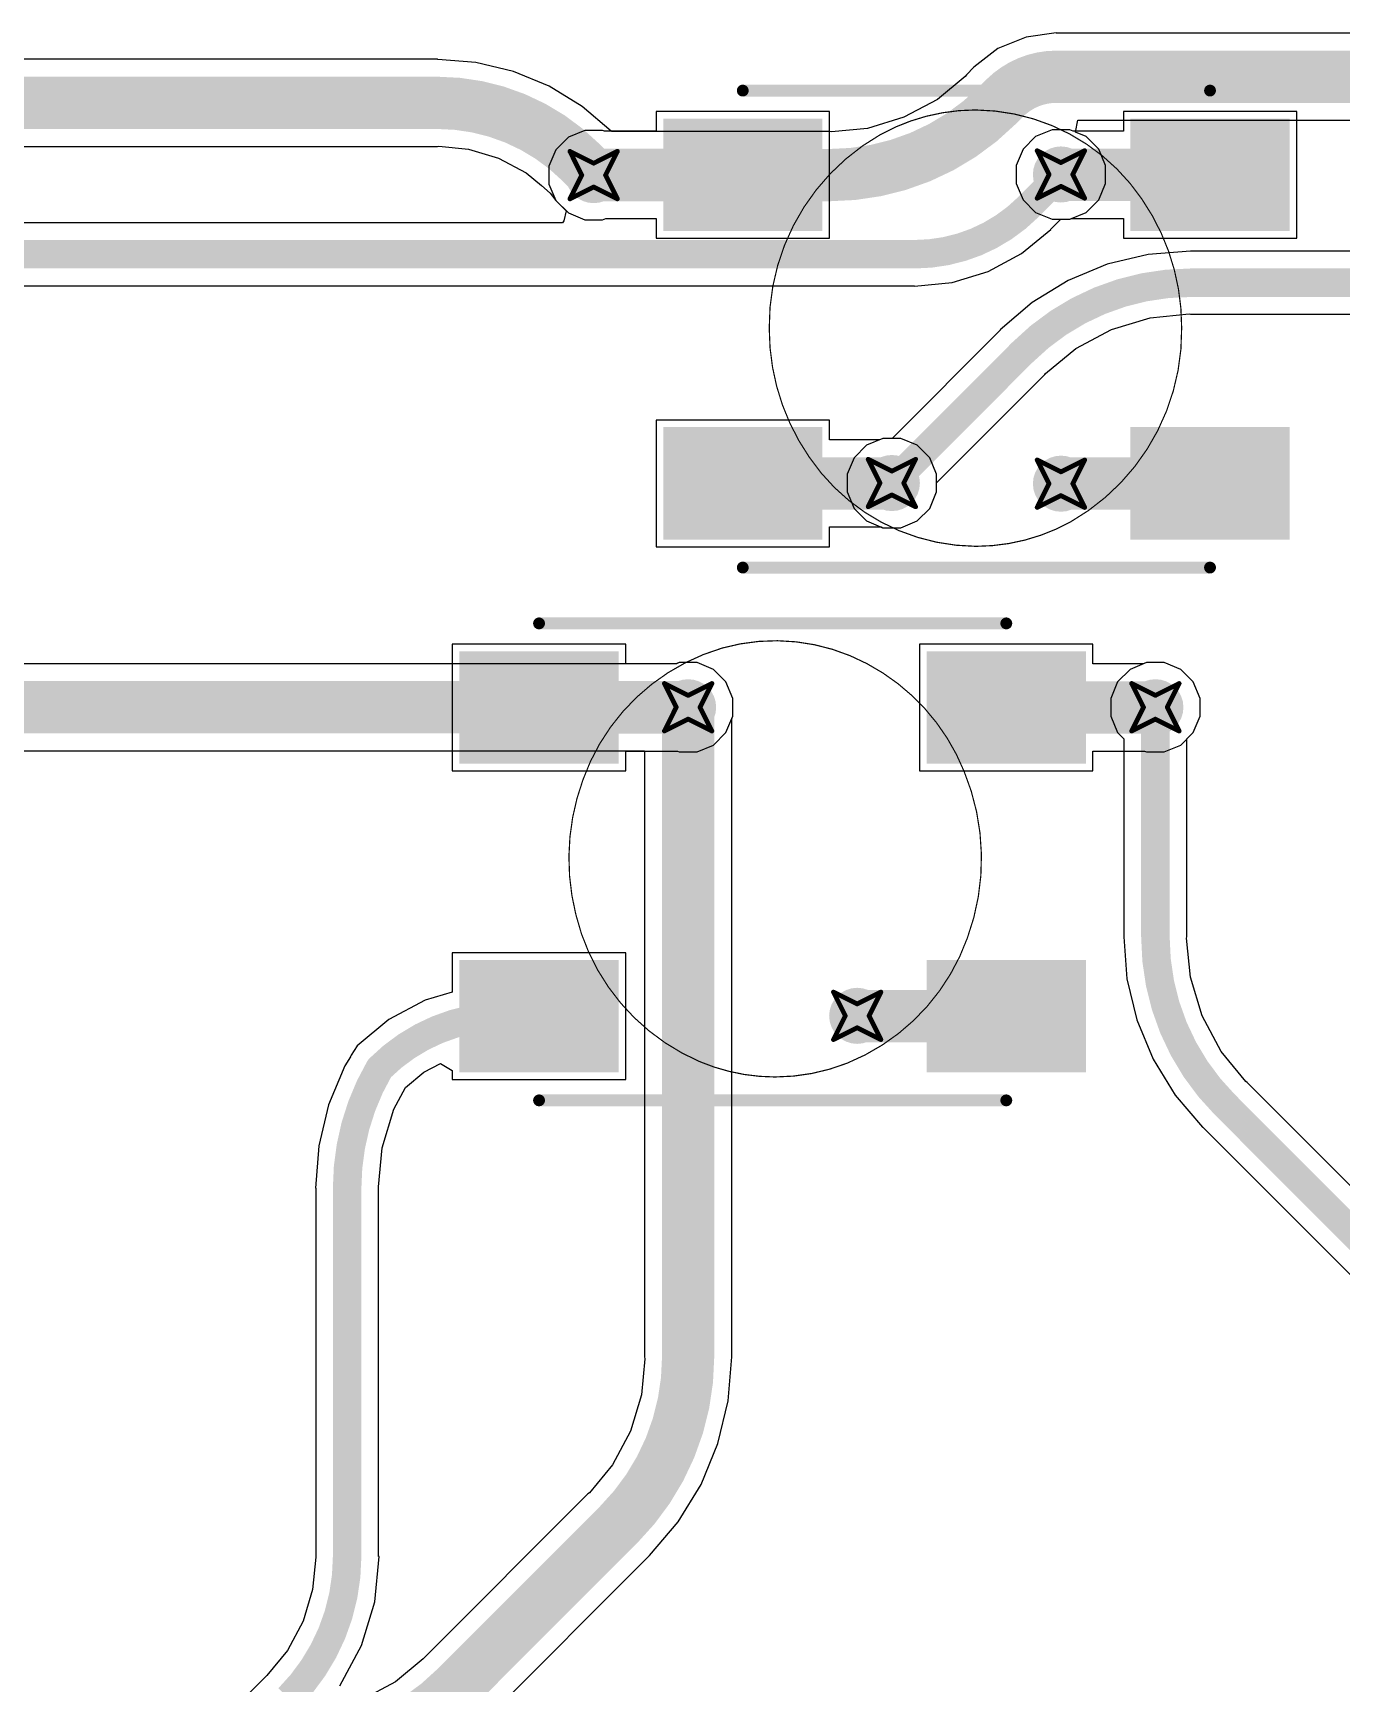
# Model space of a CAD drawing. Header units: inches. Extents: x -11 to 1110, y -7 to 455.
# Drawn here: x 362.55 to 376.55, y 291.43 to 309.08 of the extents above; entities that cross this region are included whole.
import ezdxf

# ---------------------------------------------------------------- set-up
doc = ezdxf.new("R2010")
doc.units = ezdxf.units.IN
for name, color, linetype in [('Bottom Layer', 5, 'Continuous'), ('Drill Drawing', 1, 'Continuous'), ('Mechanical 7', 56, 'Continuous'), ('Top Layer', 1, 'Continuous'), ('Top Overlay', 2, 'Continuous'), ('Top Paste', 8, 'Continuous'), ('Top Solder', 216, 'Continuous'), ('Via Holes', 16, 'Continuous')]:
    doc.layers.add(name, color=color, linetype=linetype)

msp = doc.modelspace()

# ---------------------------------------------------------------- hatches: boundary and pattern name
at = {"layer": 'Bottom Layer'}
h = msp.add_hatch(color=5, dxfattribs=at)
edge = h.paths.add_edge_path()
edge.add_arc((368.55, 307.558), 0.3, 0, 360)
h = msp.add_hatch(color=5, dxfattribs=at)
edge = h.paths.add_edge_path()
edge.add_arc((373.55, 307.565), 0.3, 0, 360)
h = msp.add_hatch(color=5, dxfattribs=at)
edge = h.paths.add_edge_path()
edge.add_arc((371.741, 304.265), 0.3, 0, 360)
h = msp.add_hatch(color=5, dxfattribs=at)
edge = h.paths.add_edge_path()
edge.add_arc((373.55, 304.258), 0.3, 0, 360)
h = msp.add_hatch(color=5, dxfattribs=at)
edge = h.paths.add_edge_path()
edge.add_arc((369.561, 301.867), 0.3, 0, 360)
h = msp.add_hatch(color=5, dxfattribs=at)
edge = h.paths.add_edge_path()
edge.add_arc((374.561, 301.867), 0.3, 0, 360)
h = msp.add_hatch(color=5, dxfattribs=at)
edge = h.paths.add_edge_path()
edge.add_arc((371.37, 298.567), 0.3, 0, 360)
at = {"layer": 'Top Layer'}
for points in [[(369.396, 308.061), (370.896, 308.061), (370.896, 307.061), (369.396, 307.061)], [(375.896, 307.061), (374.396, 307.061), (374.396, 308.061), (375.896, 308.061)], [(369.396, 304.761), (370.896, 304.761), (370.896, 303.761), (369.396, 303.761)], [(374.396, 304.761), (375.896, 304.761), (375.896, 303.761), (374.396, 303.761)], [(367.215, 302.364), (368.715, 302.364), (368.715, 301.364), (367.215, 301.364)], [(373.715, 301.364), (372.215, 301.364), (372.215, 302.364), (373.715, 302.364)], [(367.215, 299.064), (368.715, 299.064), (368.715, 298.064), (367.215, 298.064)], [(372.215, 299.064), (373.715, 299.064), (373.715, 298.064), (372.215, 298.064)]]:
    msp.add_hatch(color=1, dxfattribs=at).paths.add_polyline_path(points)
h = msp.add_hatch(color=1, dxfattribs=at)
edge = h.paths.add_edge_path()
edge.add_arc((368.55, 307.558), 0.3, 0, 360)
h = msp.add_hatch(color=1, dxfattribs=at)
edge = h.paths.add_edge_path()
edge.add_arc((373.55, 307.565), 0.3, 0, 360)
h = msp.add_hatch(color=1, dxfattribs=at)
edge = h.paths.add_edge_path()
edge.add_arc((371.741, 304.265), 0.3, 0, 360)
h = msp.add_hatch(color=1, dxfattribs=at)
edge = h.paths.add_edge_path()
edge.add_arc((373.55, 304.258), 0.3, 0, 360)
h = msp.add_hatch(color=1, dxfattribs=at)
edge = h.paths.add_edge_path()
edge.add_arc((369.561, 301.867), 0.3, 0, 360)
h = msp.add_hatch(color=1, dxfattribs=at)
edge = h.paths.add_edge_path()
edge.add_arc((374.561, 301.867), 0.3, 0, 360)
h = msp.add_hatch(color=1, dxfattribs=at)
edge = h.paths.add_edge_path()
edge.add_arc((371.37, 298.567), 0.3, 0, 360)
at = {"layer": 'Top Paste'}
for points in [[(369.396, 308.061), (370.896, 308.061), (370.896, 307.061), (369.396, 307.061)], [(375.896, 307.061), (374.396, 307.061), (374.396, 308.061), (375.896, 308.061)], [(369.396, 304.761), (370.896, 304.761), (370.896, 303.761), (369.396, 303.761)], [(374.396, 304.761), (375.896, 304.761), (375.896, 303.761), (374.396, 303.761)], [(367.215, 302.364), (368.715, 302.364), (368.715, 301.364), (367.215, 301.364)], [(373.715, 301.364), (372.215, 301.364), (372.215, 302.364), (373.715, 302.364)], [(367.215, 299.064), (368.715, 299.064), (368.715, 298.064), (367.215, 298.064)], [(372.215, 299.064), (373.715, 299.064), (373.715, 298.064), (372.215, 298.064)]]:
    msp.add_hatch(color=8, dxfattribs=at).paths.add_polyline_path(points)
at = {"layer": 'Top Solder'}
for points in [[(369.294, 308.163), (370.997, 308.163), (370.997, 306.96), (369.294, 306.96)], [(375.997, 306.96), (374.294, 306.96), (374.294, 308.163), (375.997, 308.163)], [(369.294, 304.863), (370.997, 304.863), (370.997, 303.66), (369.294, 303.66)], [(374.294, 304.863), (375.997, 304.863), (375.997, 303.66), (374.294, 303.66)], [(367.114, 302.465), (368.817, 302.465), (368.817, 301.262), (367.114, 301.262)], [(373.817, 301.262), (372.114, 301.262), (372.114, 302.465), (373.817, 302.465)], [(367.114, 299.165), (368.817, 299.165), (368.817, 297.962), (367.114, 297.962)], [(372.114, 299.165), (373.817, 299.165), (373.817, 297.962), (372.114, 297.962)]]:
    msp.add_hatch(color=216, dxfattribs=at).paths.add_polyline_path(points)
at = {"layer": 'Via Holes'}
h = msp.add_hatch(color=7, dxfattribs=at)
edge = h.paths.add_edge_path()
edge.add_arc((368.55, 307.558), 0.15, 0, 360)
h = msp.add_hatch(color=7, dxfattribs=at)
edge = h.paths.add_edge_path()
edge.add_arc((373.55, 307.565), 0.15, 0, 360)
h = msp.add_hatch(color=7, dxfattribs=at)
edge = h.paths.add_edge_path()
edge.add_arc((371.741, 304.265), 0.15, 0, 360)
h = msp.add_hatch(color=7, dxfattribs=at)
edge = h.paths.add_edge_path()
edge.add_arc((373.55, 304.258), 0.15, 0, 360)
h = msp.add_hatch(color=7, dxfattribs=at)
edge = h.paths.add_edge_path()
edge.add_arc((369.561, 301.867), 0.15, 0, 360)
h = msp.add_hatch(color=7, dxfattribs=at)
edge = h.paths.add_edge_path()
edge.add_arc((374.561, 301.867), 0.15, 0, 360)
h = msp.add_hatch(color=7, dxfattribs=at)
edge = h.paths.add_edge_path()
edge.add_arc((371.37, 298.567), 0.15, 0, 360)

# ---------------------------------------------------------------- linework, layer by layer
at = {"layer": 'Bottom Layer'}
for p, q in [((373.177, 309.035), (372.876, 308.911)), ((373.5, 309.078), (373.177, 309.035)), ((373.5, 309.076), (373.5, 309.078)), ((383.064, 309.076), (373.5, 309.076)), ((372.876, 308.911), (372.617, 308.712)), ((366.878, 308.797), (356.405, 308.797)), ((366.884, 308.795), (366.878, 308.797)), ((367.29, 308.763), (366.884, 308.795)), ((367.693, 308.667), (367.29, 308.763)), ((368.075, 308.508), (367.693, 308.667)), ((372.539, 308.632), (372.527, 308.614)), ((372.619, 308.711), (372.539, 308.632)), ((372.617, 308.712), (372.619, 308.711)), ((368.428, 308.292), (368.075, 308.508)), ((372.527, 308.614), (372.228, 308.368)), ((368.737, 308.028), (368.428, 308.292)), ((372.228, 308.368), (371.869, 308.176)), ((371.869, 308.176), (371.479, 308.058)), ((373.707, 308.017), (373.732, 308.144)), ((373.732, 308.144), (383.064, 308.144)), ((368.743, 308.024), (368.737, 308.028)), ((371.073, 308.024), (368.743, 308.024)), ((371.094, 308.02), (371.073, 308.024)), ((371.479, 308.058), (371.094, 308.02)), ((373.821, 307.97), (373.707, 308.017)), ((373.955, 307.835), (373.821, 307.97)), ((356.405, 307.864), (366.878, 307.864)), ((366.878, 307.864), (366.893, 307.867)), ((366.893, 307.867), (367.211, 307.836)), ((367.211, 307.836), (367.532, 307.739)), ((374.028, 307.66), (373.955, 307.835)), ((367.532, 307.739), (367.828, 307.581)), ((367.828, 307.581), (367.991, 307.447)), ((374.028, 307.47), (374.028, 307.66)), ((367.991, 307.447), (368.084, 307.365)), ((373.955, 307.294), (374.028, 307.47)), ((368.084, 307.365), (368.145, 307.287)), ((368.145, 307.287), (368.161, 307.271)), ((368.161, 307.271), (368.257, 307.175)), ((373.821, 307.16), (373.955, 307.294)), ((368.218, 307.048), (358.759, 307.048)), ((368.231, 307.07), (368.218, 307.048)), ((368.257, 307.175), (368.231, 307.07)), ((373.44, 306.978), (373.548, 307.087)), ((373.548, 307.087), (373.645, 307.087)), ((373.645, 307.087), (373.821, 307.16)), ((373.129, 306.719), (373.442, 306.976)), ((373.442, 306.976), (373.44, 306.978)), ((372.773, 306.529), (373.129, 306.719)), ((374.485, 306.71), (374.046, 306.605)), ((374.935, 306.746), (374.485, 306.71)), ((374.935, 306.743), (374.935, 306.746)), ((385.13, 306.743), (374.935, 306.743)), ((372.386, 306.411), (372.773, 306.529)), ((374.046, 306.605), (373.628, 306.432)), ((358.759, 306.375), (371.983, 306.375)), ((371.983, 306.371), (372.386, 306.411)), ((371.983, 306.375), (371.983, 306.371)), ((373.628, 306.432), (373.243, 306.196)), ((373.243, 306.196), (372.9, 305.903)), ((374.09, 305.906), (374.505, 306.032)), ((374.505, 306.032), (374.921, 306.073)), ((374.921, 306.073), (374.935, 306.07)), ((374.935, 306.07), (388.592, 306.07)), ((372.901, 305.901), (371.743, 304.743)), ((372.9, 305.903), (372.901, 305.901)), ((373.709, 305.702), (374.09, 305.906)), ((373.386, 305.437), (373.709, 305.702)), ((372.219, 304.266), (373.377, 305.425)), ((373.377, 305.425), (373.386, 305.437)), ((371.471, 304.67), (371.336, 304.535)), ((371.646, 304.743), (371.471, 304.67)), ((371.743, 304.743), (371.646, 304.743)), ((371.336, 304.535), (371.263, 304.36)), ((371.263, 304.36), (371.263, 304.17)), ((372.219, 304.17), (372.219, 304.266)), ((371.263, 304.17), (371.336, 303.994)), ((372.146, 303.994), (372.219, 304.17)), ((371.336, 303.994), (371.471, 303.86)), ((372.012, 303.86), (372.146, 303.994)), ((371.471, 303.86), (371.646, 303.787)), ((371.646, 303.787), (371.836, 303.787)), ((371.836, 303.787), (372.012, 303.86)), ((369.438, 302.333), (350.493, 302.333)), ((369.466, 302.345), (369.438, 302.333)), ((369.656, 302.345), (369.466, 302.345)), ((369.832, 302.272), (369.656, 302.345)), ((374.466, 302.345), (374.29, 302.272)), ((374.656, 302.345), (374.466, 302.345)), ((374.832, 302.272), (374.656, 302.345)), ((369.966, 302.138), (369.832, 302.272)), ((370.039, 301.962), (369.966, 302.138)), ((374.156, 302.138), (374.083, 301.962)), ((374.29, 302.272), (374.156, 302.138)), ((374.966, 302.138), (374.832, 302.272)), ((375.039, 301.962), (374.966, 302.138)), ((370.039, 301.772), (370.039, 301.962)), ((374.083, 301.962), (374.083, 301.772)), ((375.039, 301.772), (375.039, 301.962)), ((370.027, 301.744), (370.039, 301.772)), ((374.083, 301.772), (374.156, 301.596)), ((374.966, 301.596), (375.039, 301.772)), ((370.027, 294.921), (370.027, 301.744)), ((374.156, 301.596), (374.224, 301.528)), ((374.898, 301.528), (374.966, 301.596)), ((350.493, 301.401), (369.095, 301.401)), ((369.095, 301.401), (369.095, 294.921)), ((374.224, 301.528), (374.224, 299.412)), ((374.898, 299.412), (374.898, 301.528)), ((374.224, 299.412), (374.222, 299.412)), ((374.222, 299.412), (374.257, 298.962)), ((374.895, 299.398), (374.898, 299.412)), ((374.936, 298.982), (374.895, 299.398)), ((374.257, 298.962), (374.363, 298.523)), ((375.061, 298.567), (374.936, 298.982)), ((374.363, 298.523), (374.536, 298.105)), ((375.265, 298.186), (375.061, 298.567)), ((374.536, 298.105), (374.772, 297.72)), ((375.53, 297.863), (375.265, 298.186)), ((374.772, 297.72), (375.065, 297.376)), ((375.543, 297.854), (375.53, 297.863)), ((380.751, 292.646), (375.543, 297.854)), ((375.065, 297.376), (375.067, 297.378)), ((375.067, 297.378), (380.275, 292.17)), ((369.099, 294.9), (369.061, 294.515)), ((369.095, 294.921), (369.099, 294.9)), ((369.99, 294.451), (370.027, 294.921)), ((370.027, 294.921), (370.027, 294.921)), ((369.061, 294.515), (368.943, 294.125)), ((369.88, 293.992), (369.99, 294.451)), ((368.943, 294.125), (368.75, 293.765)), ((369.7, 293.556), (369.88, 293.992)), ((368.75, 293.765), (368.505, 293.467)), ((368.487, 293.455), (366.739, 291.706)), ((368.505, 293.467), (368.487, 293.455)), ((369.453, 293.154), (369.7, 293.556)), ((369.147, 292.795), (369.453, 293.154)), ((367.398, 291.047), (369.147, 292.795)), ((369.147, 292.795), (369.147, 292.795)), ((369.147, 292.795), (369.147, 292.795)), ((366.727, 291.689), (366.428, 291.443)), ((366.739, 291.706), (366.727, 291.689)), ((366.428, 291.443), (366.069, 291.251))]:
    msp.add_line(p, q, dxfattribs=at)
for points in [[(372.948, 308.381, 0.559, 0.559, -0.198912), (373.5, 308.61, 0.559, 0.559, 0)], [(373.5, 308.61, 0.559, 0.559, 0), (383.064, 308.61, 0.559, 0.559, 0)], [(372.869, 308.302, 0.559, 0.559, 0), (372.948, 308.381, 0.559, 0.559, 0)], [(356.405, 308.331, 0.559, 0.559, 0), (366.878, 308.331, 0.559, 0.559, 0)], [(366.878, 308.331, 0.559, 0.559, -0.198912), (368.414, 307.694, 0.559, 0.559, 0)], [(372.869, 308.302, 0.559, 0.559, -0.198912), (371.073, 307.558, 0.559, 0.559, 0)], [(368.414, 307.694, 0.559, 0.559, 0), (368.55, 307.558, 0.559, 0.559, 0)], [(368.55, 307.558, 0.559, 0.559, 0), (371.073, 307.558, 0.559, 0.559, 0)], [(373.201, 307.216, 0.305, 0.305, 0), (373.55, 307.565, 0.305, 0.305, 0)], [(373.201, 307.216, 0.305, 0.305, -0.198912), (371.983, 306.712, 0.305, 0.305, 0)], [(358.759, 306.712, 0.305, 0.305, 0), (371.983, 306.712, 0.305, 0.305, 0)], [(373.139, 305.663, 0.305, 0.305, -0.198912), (374.935, 306.407, 0.305, 0.305, 0)], [(374.935, 306.407, 0.305, 0.305, 0), (388.592, 306.407, 0.305, 0.305, 0)], [(371.741, 304.265, 0.305, 0.305, 0), (373.139, 305.663, 0.305, 0.305, 0)], [(350.493, 301.867, 0.559, 0.559, 0), (369.561, 301.867, 0.559, 0.559, 0)], [(369.561, 294.921, 0.559, 0.559, 0), (369.561, 301.867, 0.559, 0.559, 0)], [(374.561, 299.412, 0.305, 0.305, 0), (374.561, 301.867, 0.305, 0.305, 0)], [(375.305, 297.616, 0.305, 0.305, -0.198912), (374.561, 299.412, 0.305, 0.305, 0)], [(375.305, 297.616, 0.305, 0.305, 0), (380.753, 292.168, 0.305, 0.305, 0)], [(369.561, 294.921, 0.559, 0.559, -0.198912), (368.817, 293.125, 0.559, 0.559, 0)], [(367.069, 291.377, 0.559, 0.559, 0), (368.817, 293.125, 0.559, 0.559, 0)], [(367.069, 291.377, 0.559, 0.559, -0.198912), (365.273, 290.633, 0.559, 0.559, 0)]]:
    msp.add_lwpolyline(points, format="xyseb", dxfattribs=at)
for points in [[(373.36, 308.61, 0.279, 0.279, 1), (373.64, 308.61, 0.279, 0.279, 1)], [(373.36, 308.61, 0.279, 0.279, 1), (373.64, 308.61, 0.279, 0.279, 1)], [(372.808, 308.381, 0.279, 0.279, 1), (373.088, 308.381, 0.279, 0.279, 1)], [(372.808, 308.381, 0.279, 0.279, 1), (373.088, 308.381, 0.279, 0.279, 1)], [(366.738, 308.331, 0.279, 0.279, 1), (367.017, 308.331, 0.279, 0.279, 1)], [(366.738, 308.331, 0.279, 0.279, 1), (367.017, 308.331, 0.279, 0.279, 1)], [(372.729, 308.302, 0.279, 0.279, 1), (373.008, 308.302, 0.279, 0.279, 1)], [(372.729, 308.302, 0.279, 0.279, 1), (373.008, 308.302, 0.279, 0.279, 1)], [(368.274, 307.694, 0.279, 0.279, 1), (368.553, 307.694, 0.279, 0.279, 1)], [(368.274, 307.694, 0.279, 0.279, 1), (368.553, 307.694, 0.279, 0.279, 1)], [(368.41, 307.558, 0.279, 0.279, 1), (368.69, 307.558, 0.279, 0.279, 1)], [(368.41, 307.558, 0.279, 0.279, 1), (368.69, 307.558, 0.279, 0.279, 1)], [(370.933, 307.558, 0.279, 0.279, 1), (371.212, 307.558, 0.279, 0.279, 1)], [(370.933, 307.558, 0.279, 0.279, 1), (371.212, 307.558, 0.279, 0.279, 1)], [(373.474, 307.565, 0.152, 0.152, 1), (373.626, 307.565, 0.152, 0.152, 1)], [(373.125, 307.216, 0.152, 0.152, 1), (373.278, 307.216, 0.152, 0.152, 1)], [(373.125, 307.216, 0.152, 0.152, 1), (373.278, 307.216, 0.152, 0.152, 1)], [(371.907, 306.712, 0.152, 0.152, 1), (372.059, 306.712, 0.152, 0.152, 1)], [(371.907, 306.712, 0.152, 0.152, 1), (372.059, 306.712, 0.152, 0.152, 1)], [(374.859, 306.407, 0.152, 0.152, 1), (375.012, 306.407, 0.152, 0.152, 1)], [(374.859, 306.407, 0.152, 0.152, 1), (375.012, 306.407, 0.152, 0.152, 1)], [(373.063, 305.663, 0.152, 0.152, 1), (373.215, 305.663, 0.152, 0.152, 1)], [(373.063, 305.663, 0.152, 0.152, 1), (373.215, 305.663, 0.152, 0.152, 1)], [(371.665, 304.265, 0.152, 0.152, 1), (371.817, 304.265, 0.152, 0.152, 1)], [(369.421, 301.867, 0.279, 0.279, 1), (369.701, 301.867, 0.279, 0.279, 1)], [(369.421, 301.867, 0.279, 0.279, 1), (369.701, 301.867, 0.279, 0.279, 1)], [(374.485, 301.867, 0.152, 0.152, 1), (374.637, 301.867, 0.152, 0.152, 1)], [(374.485, 299.412, 0.152, 0.152, 1), (374.637, 299.412, 0.152, 0.152, 1)], [(374.485, 299.412, 0.152, 0.152, 1), (374.637, 299.412, 0.152, 0.152, 1)], [(375.229, 297.616, 0.152, 0.152, 1), (375.381, 297.616, 0.152, 0.152, 1)], [(375.229, 297.616, 0.152, 0.152, 1), (375.381, 297.616, 0.152, 0.152, 1)], [(369.421, 294.921, 0.279, 0.279, 1), (369.701, 294.921, 0.279, 0.279, 1)], [(369.421, 294.921, 0.279, 0.279, 1), (369.701, 294.921, 0.279, 0.279, 1)], [(368.677, 293.125, 0.279, 0.279, 1), (368.957, 293.125, 0.279, 0.279, 1)], [(368.677, 293.125, 0.279, 0.279, 1), (368.957, 293.125, 0.279, 0.279, 1)], [(366.929, 291.377, 0.279, 0.279, 1), (367.209, 291.377, 0.279, 0.279, 1)], [(366.929, 291.377, 0.279, 0.279, 1), (367.209, 291.377, 0.279, 0.279, 1)]]:
    msp.add_lwpolyline(points, format="xyseb", close=True, dxfattribs=at)
at = {"layer": 'Drill Drawing'}
for points in [[(368.296, 307.812, 0.0508, 0.0508, 0), (368.55, 307.685, 0.0508, 0.0508, 0)], [(368.296, 307.812, 0.0508, 0.0508, 0), (368.423, 307.558, 0.0508, 0.0508, 0)], [(368.55, 307.685, 0.0508, 0.0508, 0), (368.804, 307.812, 0.0508, 0.0508, 0)], [(368.677, 307.558, 0.0508, 0.0508, 0), (368.804, 307.812, 0.0508, 0.0508, 0)], [(373.296, 307.819, 0.0508, 0.0508, 0), (373.55, 307.692, 0.0508, 0.0508, 0)], [(373.296, 307.819, 0.0508, 0.0508, 0), (373.423, 307.565, 0.0508, 0.0508, 0)], [(373.55, 307.692, 0.0508, 0.0508, 0), (373.804, 307.819, 0.0508, 0.0508, 0)], [(373.677, 307.565, 0.0508, 0.0508, 0), (373.804, 307.819, 0.0508, 0.0508, 0)], [(368.296, 307.304, 0.0508, 0.0508, 0), (368.423, 307.558, 0.0508, 0.0508, 0)], [(368.677, 307.558, 0.0508, 0.0508, 0), (368.804, 307.304, 0.0508, 0.0508, 0)], [(373.296, 307.311, 0.0508, 0.0508, 0), (373.423, 307.565, 0.0508, 0.0508, 0)], [(373.677, 307.565, 0.0508, 0.0508, 0), (373.804, 307.311, 0.0508, 0.0508, 0)], [(368.296, 307.304, 0.0508, 0.0508, 0), (368.55, 307.431, 0.0508, 0.0508, 0)], [(368.55, 307.431, 0.0508, 0.0508, 0), (368.804, 307.304, 0.0508, 0.0508, 0)], [(373.296, 307.311, 0.0508, 0.0508, 0), (373.55, 307.438, 0.0508, 0.0508, 0)], [(373.55, 307.438, 0.0508, 0.0508, 0), (373.804, 307.311, 0.0508, 0.0508, 0)], [(371.487, 304.519, 0.0508, 0.0508, 0), (371.741, 304.392, 0.0508, 0.0508, 0)], [(371.487, 304.519, 0.0508, 0.0508, 0), (371.614, 304.265, 0.0508, 0.0508, 0)], [(371.741, 304.392, 0.0508, 0.0508, 0), (371.995, 304.519, 0.0508, 0.0508, 0)], [(371.868, 304.265, 0.0508, 0.0508, 0), (371.995, 304.519, 0.0508, 0.0508, 0)], [(373.296, 304.512, 0.0508, 0.0508, 0), (373.55, 304.385, 0.0508, 0.0508, 0)], [(373.296, 304.512, 0.0508, 0.0508, 0), (373.423, 304.258, 0.0508, 0.0508, 0)], [(373.55, 304.385, 0.0508, 0.0508, 0), (373.804, 304.512, 0.0508, 0.0508, 0)], [(373.677, 304.258, 0.0508, 0.0508, 0), (373.804, 304.512, 0.0508, 0.0508, 0)], [(371.487, 304.011, 0.0508, 0.0508, 0), (371.614, 304.265, 0.0508, 0.0508, 0)], [(371.868, 304.265, 0.0508, 0.0508, 0), (371.995, 304.011, 0.0508, 0.0508, 0)], [(373.296, 304.004, 0.0508, 0.0508, 0), (373.423, 304.258, 0.0508, 0.0508, 0)], [(373.677, 304.258, 0.0508, 0.0508, 0), (373.804, 304.004, 0.0508, 0.0508, 0)], [(371.487, 304.011, 0.0508, 0.0508, 0), (371.741, 304.138, 0.0508, 0.0508, 0)], [(371.741, 304.138, 0.0508, 0.0508, 0), (371.995, 304.011, 0.0508, 0.0508, 0)], [(373.296, 304.004, 0.0508, 0.0508, 0), (373.55, 304.131, 0.0508, 0.0508, 0)], [(373.55, 304.131, 0.0508, 0.0508, 0), (373.804, 304.004, 0.0508, 0.0508, 0)], [(369.307, 302.121, 0.0508, 0.0508, 0), (369.561, 301.994, 0.0508, 0.0508, 0)], [(369.307, 302.121, 0.0508, 0.0508, 0), (369.434, 301.867, 0.0508, 0.0508, 0)], [(369.561, 301.994, 0.0508, 0.0508, 0), (369.815, 302.121, 0.0508, 0.0508, 0)], [(369.688, 301.867, 0.0508, 0.0508, 0), (369.815, 302.121, 0.0508, 0.0508, 0)], [(374.307, 302.121, 0.0508, 0.0508, 0), (374.561, 301.994, 0.0508, 0.0508, 0)], [(374.307, 302.121, 0.0508, 0.0508, 0), (374.434, 301.867, 0.0508, 0.0508, 0)], [(374.561, 301.994, 0.0508, 0.0508, 0), (374.815, 302.121, 0.0508, 0.0508, 0)], [(374.688, 301.867, 0.0508, 0.0508, 0), (374.815, 302.121, 0.0508, 0.0508, 0)], [(369.307, 301.613, 0.0508, 0.0508, 0), (369.434, 301.867, 0.0508, 0.0508, 0)], [(369.307, 301.613, 0.0508, 0.0508, 0), (369.561, 301.74, 0.0508, 0.0508, 0)], [(369.561, 301.74, 0.0508, 0.0508, 0), (369.815, 301.613, 0.0508, 0.0508, 0)], [(369.688, 301.867, 0.0508, 0.0508, 0), (369.815, 301.613, 0.0508, 0.0508, 0)], [(374.307, 301.613, 0.0508, 0.0508, 0), (374.434, 301.867, 0.0508, 0.0508, 0)], [(374.307, 301.613, 0.0508, 0.0508, 0), (374.561, 301.74, 0.0508, 0.0508, 0)], [(374.561, 301.74, 0.0508, 0.0508, 0), (374.815, 301.613, 0.0508, 0.0508, 0)], [(374.688, 301.867, 0.0508, 0.0508, 0), (374.815, 301.613, 0.0508, 0.0508, 0)], [(371.116, 298.821, 0.0508, 0.0508, 0), (371.37, 298.694, 0.0508, 0.0508, 0)], [(371.116, 298.821, 0.0508, 0.0508, 0), (371.243, 298.567, 0.0508, 0.0508, 0)], [(371.37, 298.694, 0.0508, 0.0508, 0), (371.624, 298.821, 0.0508, 0.0508, 0)], [(371.497, 298.567, 0.0508, 0.0508, 0), (371.624, 298.821, 0.0508, 0.0508, 0)], [(371.116, 298.313, 0.0508, 0.0508, 0), (371.243, 298.567, 0.0508, 0.0508, 0)], [(371.497, 298.567, 0.0508, 0.0508, 0), (371.624, 298.313, 0.0508, 0.0508, 0)], [(371.116, 298.313, 0.0508, 0.0508, 0), (371.37, 298.44, 0.0508, 0.0508, 0)], [(371.37, 298.44, 0.0508, 0.0508, 0), (371.624, 298.313, 0.0508, 0.0508, 0)]]:
    msp.add_lwpolyline(points, format="xyseb", dxfattribs=at)
for points in [[(368.283, 307.812, 0.0254, 0.0254, 1), (368.309, 307.812, 0.0254, 0.0254, 1)], [(368.283, 307.812, 0.0254, 0.0254, 1), (368.309, 307.812, 0.0254, 0.0254, 1)], [(368.791, 307.812, 0.0254, 0.0254, 1), (368.817, 307.812, 0.0254, 0.0254, 1)], [(368.791, 307.812, 0.0254, 0.0254, 1), (368.817, 307.812, 0.0254, 0.0254, 1)], [(373.283, 307.819, 0.0254, 0.0254, 1), (373.309, 307.819, 0.0254, 0.0254, 1)], [(373.283, 307.819, 0.0254, 0.0254, 1), (373.309, 307.819, 0.0254, 0.0254, 1)], [(373.791, 307.819, 0.0254, 0.0254, 1), (373.817, 307.819, 0.0254, 0.0254, 1)], [(373.791, 307.819, 0.0254, 0.0254, 1), (373.817, 307.819, 0.0254, 0.0254, 1)], [(368.41, 307.558, 0.0254, 0.0254, 1), (368.436, 307.558, 0.0254, 0.0254, 1)], [(368.41, 307.558, 0.0254, 0.0254, 1), (368.436, 307.558, 0.0254, 0.0254, 1)], [(368.537, 307.685, 0.0254, 0.0254, 1), (368.563, 307.685, 0.0254, 0.0254, 1)], [(368.537, 307.685, 0.0254, 0.0254, 1), (368.563, 307.685, 0.0254, 0.0254, 1)], [(368.664, 307.558, 0.0254, 0.0254, 1), (368.69, 307.558, 0.0254, 0.0254, 1)], [(368.664, 307.558, 0.0254, 0.0254, 1), (368.69, 307.558, 0.0254, 0.0254, 1)], [(373.41, 307.565, 0.0254, 0.0254, 1), (373.436, 307.565, 0.0254, 0.0254, 1)], [(373.41, 307.565, 0.0254, 0.0254, 1), (373.436, 307.565, 0.0254, 0.0254, 1)], [(373.537, 307.692, 0.0254, 0.0254, 1), (373.563, 307.692, 0.0254, 0.0254, 1)], [(373.537, 307.692, 0.0254, 0.0254, 1), (373.563, 307.692, 0.0254, 0.0254, 1)], [(373.664, 307.565, 0.0254, 0.0254, 1), (373.69, 307.565, 0.0254, 0.0254, 1)], [(373.664, 307.565, 0.0254, 0.0254, 1), (373.69, 307.565, 0.0254, 0.0254, 1)], [(368.537, 307.431, 0.0254, 0.0254, 1), (368.563, 307.431, 0.0254, 0.0254, 1)], [(368.537, 307.431, 0.0254, 0.0254, 1), (368.563, 307.431, 0.0254, 0.0254, 1)], [(373.537, 307.438, 0.0254, 0.0254, 1), (373.563, 307.438, 0.0254, 0.0254, 1)], [(373.537, 307.438, 0.0254, 0.0254, 1), (373.563, 307.438, 0.0254, 0.0254, 1)], [(368.283, 307.304, 0.0254, 0.0254, 1), (368.309, 307.304, 0.0254, 0.0254, 1)], [(368.283, 307.304, 0.0254, 0.0254, 1), (368.309, 307.304, 0.0254, 0.0254, 1)], [(368.791, 307.304, 0.0254, 0.0254, 1), (368.817, 307.304, 0.0254, 0.0254, 1)], [(368.791, 307.304, 0.0254, 0.0254, 1), (368.817, 307.304, 0.0254, 0.0254, 1)], [(373.283, 307.311, 0.0254, 0.0254, 1), (373.309, 307.311, 0.0254, 0.0254, 1)], [(373.283, 307.311, 0.0254, 0.0254, 1), (373.309, 307.311, 0.0254, 0.0254, 1)], [(373.791, 307.311, 0.0254, 0.0254, 1), (373.817, 307.311, 0.0254, 0.0254, 1)], [(373.791, 307.311, 0.0254, 0.0254, 1), (373.817, 307.311, 0.0254, 0.0254, 1)], [(371.475, 304.519, 0.0254, 0.0254, 1), (371.5, 304.519, 0.0254, 0.0254, 1)], [(371.475, 304.519, 0.0254, 0.0254, 1), (371.5, 304.519, 0.0254, 0.0254, 1)], [(371.729, 304.392, 0.0254, 0.0254, 1), (371.754, 304.392, 0.0254, 0.0254, 1)], [(371.729, 304.392, 0.0254, 0.0254, 1), (371.754, 304.392, 0.0254, 0.0254, 1)], [(371.983, 304.519, 0.0254, 0.0254, 1), (372.008, 304.519, 0.0254, 0.0254, 1)], [(371.983, 304.519, 0.0254, 0.0254, 1), (372.008, 304.519, 0.0254, 0.0254, 1)], [(373.283, 304.512, 0.0254, 0.0254, 1), (373.309, 304.512, 0.0254, 0.0254, 1)], [(373.283, 304.512, 0.0254, 0.0254, 1), (373.309, 304.512, 0.0254, 0.0254, 1)], [(373.537, 304.385, 0.0254, 0.0254, 1), (373.563, 304.385, 0.0254, 0.0254, 1)], [(373.537, 304.385, 0.0254, 0.0254, 1), (373.563, 304.385, 0.0254, 0.0254, 1)], [(373.791, 304.512, 0.0254, 0.0254, 1), (373.817, 304.512, 0.0254, 0.0254, 1)], [(373.791, 304.512, 0.0254, 0.0254, 1), (373.817, 304.512, 0.0254, 0.0254, 1)], [(371.602, 304.265, 0.0254, 0.0254, 1), (371.627, 304.265, 0.0254, 0.0254, 1)], [(371.602, 304.265, 0.0254, 0.0254, 1), (371.627, 304.265, 0.0254, 0.0254, 1)], [(371.856, 304.265, 0.0254, 0.0254, 1), (371.881, 304.265, 0.0254, 0.0254, 1)], [(371.856, 304.265, 0.0254, 0.0254, 1), (371.881, 304.265, 0.0254, 0.0254, 1)], [(373.41, 304.258, 0.0254, 0.0254, 1), (373.436, 304.258, 0.0254, 0.0254, 1)], [(373.41, 304.258, 0.0254, 0.0254, 1), (373.436, 304.258, 0.0254, 0.0254, 1)], [(373.664, 304.258, 0.0254, 0.0254, 1), (373.69, 304.258, 0.0254, 0.0254, 1)], [(373.664, 304.258, 0.0254, 0.0254, 1), (373.69, 304.258, 0.0254, 0.0254, 1)], [(371.729, 304.138, 0.0254, 0.0254, 1), (371.754, 304.138, 0.0254, 0.0254, 1)], [(371.729, 304.138, 0.0254, 0.0254, 1), (371.754, 304.138, 0.0254, 0.0254, 1)], [(373.537, 304.131, 0.0254, 0.0254, 1), (373.563, 304.131, 0.0254, 0.0254, 1)], [(373.537, 304.131, 0.0254, 0.0254, 1), (373.563, 304.131, 0.0254, 0.0254, 1)], [(371.475, 304.011, 0.0254, 0.0254, 1), (371.5, 304.011, 0.0254, 0.0254, 1)], [(371.475, 304.011, 0.0254, 0.0254, 1), (371.5, 304.011, 0.0254, 0.0254, 1)], [(371.983, 304.011, 0.0254, 0.0254, 1), (372.008, 304.011, 0.0254, 0.0254, 1)], [(371.983, 304.011, 0.0254, 0.0254, 1), (372.008, 304.011, 0.0254, 0.0254, 1)], [(373.283, 304.004, 0.0254, 0.0254, 1), (373.309, 304.004, 0.0254, 0.0254, 1)], [(373.283, 304.004, 0.0254, 0.0254, 1), (373.309, 304.004, 0.0254, 0.0254, 1)], [(373.791, 304.004, 0.0254, 0.0254, 1), (373.817, 304.004, 0.0254, 0.0254, 1)], [(373.791, 304.004, 0.0254, 0.0254, 1), (373.817, 304.004, 0.0254, 0.0254, 1)], [(369.294, 302.121, 0.0254, 0.0254, 1), (369.32, 302.121, 0.0254, 0.0254, 1)], [(369.294, 302.121, 0.0254, 0.0254, 1), (369.32, 302.121, 0.0254, 0.0254, 1)], [(369.802, 302.121, 0.0254, 0.0254, 1), (369.828, 302.121, 0.0254, 0.0254, 1)], [(369.802, 302.121, 0.0254, 0.0254, 1), (369.828, 302.121, 0.0254, 0.0254, 1)], [(374.294, 302.121, 0.0254, 0.0254, 1), (374.32, 302.121, 0.0254, 0.0254, 1)], [(374.294, 302.121, 0.0254, 0.0254, 1), (374.32, 302.121, 0.0254, 0.0254, 1)], [(374.802, 302.121, 0.0254, 0.0254, 1), (374.828, 302.121, 0.0254, 0.0254, 1)], [(374.802, 302.121, 0.0254, 0.0254, 1), (374.828, 302.121, 0.0254, 0.0254, 1)], [(369.548, 301.994, 0.0254, 0.0254, 1), (369.574, 301.994, 0.0254, 0.0254, 1)], [(369.548, 301.994, 0.0254, 0.0254, 1), (369.574, 301.994, 0.0254, 0.0254, 1)], [(374.548, 301.994, 0.0254, 0.0254, 1), (374.574, 301.994, 0.0254, 0.0254, 1)], [(374.548, 301.994, 0.0254, 0.0254, 1), (374.574, 301.994, 0.0254, 0.0254, 1)], [(369.421, 301.867, 0.0254, 0.0254, 1), (369.447, 301.867, 0.0254, 0.0254, 1)], [(369.421, 301.867, 0.0254, 0.0254, 1), (369.447, 301.867, 0.0254, 0.0254, 1)], [(369.548, 301.74, 0.0254, 0.0254, 1), (369.574, 301.74, 0.0254, 0.0254, 1)], [(369.548, 301.74, 0.0254, 0.0254, 1), (369.574, 301.74, 0.0254, 0.0254, 1)], [(369.675, 301.867, 0.0254, 0.0254, 1), (369.701, 301.867, 0.0254, 0.0254, 1)], [(369.675, 301.867, 0.0254, 0.0254, 1), (369.701, 301.867, 0.0254, 0.0254, 1)], [(374.421, 301.867, 0.0254, 0.0254, 1), (374.447, 301.867, 0.0254, 0.0254, 1)], [(374.421, 301.867, 0.0254, 0.0254, 1), (374.447, 301.867, 0.0254, 0.0254, 1)], [(374.548, 301.74, 0.0254, 0.0254, 1), (374.574, 301.74, 0.0254, 0.0254, 1)], [(374.548, 301.74, 0.0254, 0.0254, 1), (374.574, 301.74, 0.0254, 0.0254, 1)], [(374.675, 301.867, 0.0254, 0.0254, 1), (374.701, 301.867, 0.0254, 0.0254, 1)], [(374.675, 301.867, 0.0254, 0.0254, 1), (374.701, 301.867, 0.0254, 0.0254, 1)], [(369.294, 301.613, 0.0254, 0.0254, 1), (369.32, 301.613, 0.0254, 0.0254, 1)], [(369.294, 301.613, 0.0254, 0.0254, 1), (369.32, 301.613, 0.0254, 0.0254, 1)], [(369.802, 301.613, 0.0254, 0.0254, 1), (369.828, 301.613, 0.0254, 0.0254, 1)], [(369.802, 301.613, 0.0254, 0.0254, 1), (369.828, 301.613, 0.0254, 0.0254, 1)], [(374.294, 301.613, 0.0254, 0.0254, 1), (374.32, 301.613, 0.0254, 0.0254, 1)], [(374.294, 301.613, 0.0254, 0.0254, 1), (374.32, 301.613, 0.0254, 0.0254, 1)], [(374.802, 301.613, 0.0254, 0.0254, 1), (374.828, 301.613, 0.0254, 0.0254, 1)], [(374.802, 301.613, 0.0254, 0.0254, 1), (374.828, 301.613, 0.0254, 0.0254, 1)], [(371.103, 298.821, 0.0254, 0.0254, 1), (371.128, 298.821, 0.0254, 0.0254, 1)], [(371.103, 298.821, 0.0254, 0.0254, 1), (371.128, 298.821, 0.0254, 0.0254, 1)], [(371.611, 298.821, 0.0254, 0.0254, 1), (371.636, 298.821, 0.0254, 0.0254, 1)], [(371.611, 298.821, 0.0254, 0.0254, 1), (371.636, 298.821, 0.0254, 0.0254, 1)], [(371.23, 298.567, 0.0254, 0.0254, 1), (371.255, 298.567, 0.0254, 0.0254, 1)], [(371.23, 298.567, 0.0254, 0.0254, 1), (371.255, 298.567, 0.0254, 0.0254, 1)], [(371.357, 298.694, 0.0254, 0.0254, 1), (371.382, 298.694, 0.0254, 0.0254, 1)], [(371.357, 298.694, 0.0254, 0.0254, 1), (371.382, 298.694, 0.0254, 0.0254, 1)], [(371.484, 298.567, 0.0254, 0.0254, 1), (371.509, 298.567, 0.0254, 0.0254, 1)], [(371.484, 298.567, 0.0254, 0.0254, 1), (371.509, 298.567, 0.0254, 0.0254, 1)], [(371.357, 298.44, 0.0254, 0.0254, 1), (371.382, 298.44, 0.0254, 0.0254, 1)], [(371.357, 298.44, 0.0254, 0.0254, 1), (371.382, 298.44, 0.0254, 0.0254, 1)], [(371.103, 298.313, 0.0254, 0.0254, 1), (371.128, 298.313, 0.0254, 0.0254, 1)], [(371.103, 298.313, 0.0254, 0.0254, 1), (371.128, 298.313, 0.0254, 0.0254, 1)], [(371.611, 298.313, 0.0254, 0.0254, 1), (371.636, 298.313, 0.0254, 0.0254, 1)], [(371.611, 298.313, 0.0254, 0.0254, 1), (371.636, 298.313, 0.0254, 0.0254, 1)]]:
    msp.add_lwpolyline(points, format="xyseb", close=True, dxfattribs=at)
at = {"layer": 'Mechanical 7'}
for points in [[(371.619, 307.992, 0.0127, 0.0127, -0.126322), (372.634, 308.255, 0.0127, 0.0127, 0)], [(372.634, 308.255, 0.0127, 0.0127, -0.246758), (374.416, 307.302, 0.0127, 0.0127, 0)], [(370.429, 305.918, 0.0127, 0.0127, -0.272901), (371.619, 307.992, 0.0127, 0.0127, 0)], [(374.416, 307.302, 0.0127, 0.0127, -0.153364), (374.842, 305.924, 0.0127, 0.0127, 0)], [(370.857, 304.542, 0.0127, 0.0127, -0.153141), (370.429, 305.918, 0.0127, 0.0127, 0)], [(374.842, 305.924, 0.0127, 0.0127, -0.273091), (373.654, 303.85, 0.0127, 0.0127, 0)], [(372.64, 303.588, 0.0127, 0.0127, -0.246886), (370.857, 304.542, 0.0127, 0.0127, 0)], [(373.654, 303.85, 0.0127, 0.0127, -0.126761), (372.64, 303.588, 0.0127, 0.0127, 0)], [(368.436, 301.093, 0.0127, 0.0127, -0.240403), (369.925, 302.5, 0.0127, 0.0127, 0)], [(369.925, 302.5, 0.0127, 0.0127, -0.169265), (371.295, 302.418, 0.0127, 0.0127, 0)], [(371.295, 302.418, 0.0127, 0.0127, -0.199947), (372.513, 301.184, 0.0127, 0.0127, 0)], [(368.36, 299.648, 0.0127, 0.0127, -0.15152), (368.436, 301.093, 0.0127, 0.0127, 0)], [(372.513, 301.184, 0.0127, 0.0127, -0.188652), (372.549, 299.4, 0.0127, 0.0127, 0)], [(369.69, 298.075, 0.0127, 0.0127, -0.236595), (368.36, 299.648, 0.0127, 0.0127, 0)], [(372.549, 299.4, 0.0127, 0.0127, -0.214421), (371.261, 298.06, 0.0127, 0.0127, 0)], [(370.491, 297.913, 0.0127, 0.0127, -0.09912), (369.69, 298.075, 0.0127, 0.0127, 0)], [(371.261, 298.06, 0.0127, 0.0127, -0.094081), (370.491, 297.913, 0.0127, 0.0127, 0)]]:
    msp.add_lwpolyline(points, format="xyseb", dxfattribs=at)
for points in [[(372.631, 308.255, 0.00635, 0.00635, 1), (372.637, 308.255, 0.00635, 0.00635, 1)], [(372.631, 308.255, 0.00635, 0.00635, 1), (372.637, 308.255, 0.00635, 0.00635, 1)], [(371.616, 307.992, 0.00635, 0.00635, 1), (371.622, 307.992, 0.00635, 0.00635, 1)], [(371.616, 307.992, 0.00635, 0.00635, 1), (371.622, 307.992, 0.00635, 0.00635, 1)], [(374.412, 307.302, 0.00635, 0.00635, 1), (374.419, 307.302, 0.00635, 0.00635, 1)], [(374.412, 307.302, 0.00635, 0.00635, 1), (374.419, 307.302, 0.00635, 0.00635, 1)], [(370.425, 305.918, 0.00635, 0.00635, 1), (370.432, 305.918, 0.00635, 0.00635, 1)], [(370.425, 305.918, 0.00635, 0.00635, 1), (370.432, 305.918, 0.00635, 0.00635, 1)], [(374.839, 305.924, 0.00635, 0.00635, 1), (374.845, 305.924, 0.00635, 0.00635, 1)], [(374.839, 305.924, 0.00635, 0.00635, 1), (374.845, 305.924, 0.00635, 0.00635, 1)], [(370.854, 304.542, 0.00635, 0.00635, 1), (370.86, 304.542, 0.00635, 0.00635, 1)], [(370.854, 304.542, 0.00635, 0.00635, 1), (370.86, 304.542, 0.00635, 0.00635, 1)], [(373.651, 303.85, 0.00635, 0.00635, 1), (373.657, 303.85, 0.00635, 0.00635, 1)], [(373.651, 303.85, 0.00635, 0.00635, 1), (373.657, 303.85, 0.00635, 0.00635, 1)], [(372.637, 303.588, 0.00635, 0.00635, 1), (372.643, 303.588, 0.00635, 0.00635, 1)], [(372.637, 303.588, 0.00635, 0.00635, 1), (372.643, 303.588, 0.00635, 0.00635, 1)], [(369.922, 302.5, 0.00635, 0.00635, 1), (369.928, 302.5, 0.00635, 0.00635, 1)], [(369.922, 302.5, 0.00635, 0.00635, 1), (369.928, 302.5, 0.00635, 0.00635, 1)], [(371.292, 302.418, 0.00635, 0.00635, 1), (371.298, 302.418, 0.00635, 0.00635, 1)], [(371.292, 302.418, 0.00635, 0.00635, 1), (371.298, 302.418, 0.00635, 0.00635, 1)], [(368.432, 301.093, 0.00635, 0.00635, 1), (368.439, 301.093, 0.00635, 0.00635, 1)], [(368.432, 301.093, 0.00635, 0.00635, 1), (368.439, 301.093, 0.00635, 0.00635, 1)], [(372.51, 301.184, 0.00635, 0.00635, 1), (372.516, 301.184, 0.00635, 0.00635, 1)], [(372.51, 301.184, 0.00635, 0.00635, 1), (372.516, 301.184, 0.00635, 0.00635, 1)], [(368.357, 299.648, 0.00635, 0.00635, 1), (368.363, 299.648, 0.00635, 0.00635, 1)], [(368.357, 299.648, 0.00635, 0.00635, 1), (368.363, 299.648, 0.00635, 0.00635, 1)], [(372.546, 299.4, 0.00635, 0.00635, 1), (372.552, 299.4, 0.00635, 0.00635, 1)], [(372.546, 299.4, 0.00635, 0.00635, 1), (372.552, 299.4, 0.00635, 0.00635, 1)], [(369.687, 298.075, 0.00635, 0.00635, 1), (369.693, 298.075, 0.00635, 0.00635, 1)], [(369.687, 298.075, 0.00635, 0.00635, 1), (369.693, 298.075, 0.00635, 0.00635, 1)], [(371.258, 298.06, 0.00635, 0.00635, 1), (371.264, 298.06, 0.00635, 0.00635, 1)], [(371.258, 298.06, 0.00635, 0.00635, 1), (371.264, 298.06, 0.00635, 0.00635, 1)], [(370.488, 297.913, 0.00635, 0.00635, 1), (370.494, 297.913, 0.00635, 0.00635, 1)], [(370.488, 297.913, 0.00635, 0.00635, 1), (370.494, 297.913, 0.00635, 0.00635, 1)]]:
    msp.add_lwpolyline(points, format="xyseb", close=True, dxfattribs=at)
at = {"layer": 'Top Layer'}
for p, q in [((371.073, 308.239), (369.218, 308.239)), ((369.218, 308.239), (369.218, 308.028)), ((371.073, 306.884), (371.073, 308.239)), ((376.073, 308.239), (374.218, 308.239)), ((374.218, 308.239), (374.218, 308.028)), ((376.073, 306.884), (376.073, 308.239)), ((368.279, 307.963), (368.145, 307.829)), ((368.455, 308.036), (368.279, 307.963)), ((368.645, 308.036), (368.455, 308.036)), ((368.665, 308.028), (368.645, 308.036)), ((369.218, 308.028), (368.665, 308.028)), ((373.279, 307.97), (373.145, 307.835)), ((373.455, 308.043), (373.279, 307.97)), ((373.645, 308.043), (373.455, 308.043)), ((373.681, 308.028), (373.645, 308.043)), ((374.218, 308.028), (373.681, 308.028)), ((368.145, 307.829), (368.072, 307.653)), ((373.145, 307.835), (373.072, 307.66)), ((368.072, 307.653), (368.072, 307.463)), ((373.072, 307.66), (373.072, 307.47)), ((368.072, 307.463), (368.145, 307.287)), ((373.072, 307.47), (373.145, 307.294)), ((368.145, 307.287), (368.279, 307.153)), ((373.145, 307.294), (373.279, 307.16)), ((368.279, 307.153), (368.455, 307.08)), ((368.455, 307.08), (368.645, 307.08)), ((368.645, 307.08), (368.681, 307.095)), ((368.681, 307.095), (369.218, 307.095)), ((369.218, 307.095), (369.218, 306.884)), ((373.279, 307.16), (373.455, 307.087)), ((373.455, 307.087), (373.645, 307.087)), ((373.645, 307.087), (373.665, 307.095)), ((373.665, 307.095), (374.218, 307.095)), ((374.218, 307.095), (374.218, 306.884)), ((369.218, 306.884), (371.073, 306.884)), ((374.218, 306.884), (376.073, 306.884)), ((371.073, 304.939), (369.218, 304.939)), ((369.218, 304.939), (369.218, 303.584)), ((371.073, 304.728), (371.073, 304.939)), ((371.61, 304.728), (371.073, 304.728)), ((371.646, 304.743), (371.61, 304.728)), ((371.836, 304.743), (371.646, 304.743)), ((372.012, 304.67), (371.836, 304.743)), ((372.146, 304.535), (372.012, 304.67)), ((372.219, 304.36), (372.146, 304.535)), ((372.219, 304.17), (372.219, 304.36)), ((372.146, 303.994), (372.219, 304.17)), ((372.012, 303.86), (372.146, 303.994)), ((371.073, 303.584), (371.073, 303.795)), ((371.073, 303.795), (371.626, 303.795)), ((371.626, 303.795), (371.646, 303.787)), ((371.646, 303.787), (371.836, 303.787)), ((371.836, 303.787), (372.012, 303.86)), ((369.218, 303.584), (371.073, 303.584)), ((368.893, 302.541), (367.037, 302.541)), ((367.037, 302.541), (367.037, 301.186)), ((368.893, 302.33), (368.893, 302.541)), ((373.893, 302.541), (372.037, 302.541)), ((372.037, 302.541), (372.037, 301.186)), ((373.893, 302.33), (373.893, 302.541)), ((369.43, 302.33), (368.893, 302.33)), ((369.466, 302.345), (369.43, 302.33)), ((369.656, 302.345), (369.466, 302.345)), ((369.832, 302.272), (369.656, 302.345)), ((374.43, 302.33), (373.893, 302.33)), ((374.466, 302.345), (374.43, 302.33)), ((374.656, 302.345), (374.466, 302.345)), ((374.832, 302.272), (374.656, 302.345)), ((369.966, 302.138), (369.832, 302.272)), ((370.039, 301.962), (369.966, 302.138)), ((374.966, 302.138), (374.832, 302.272)), ((375.039, 301.962), (374.966, 302.138)), ((370.039, 301.772), (370.039, 301.962)), ((375.039, 301.772), (375.039, 301.962)), ((369.966, 301.596), (370.039, 301.772)), ((374.966, 301.596), (375.039, 301.772)), ((369.832, 301.462), (369.966, 301.596)), ((374.832, 301.462), (374.966, 301.596)), ((368.893, 301.186), (368.893, 301.398)), ((368.893, 301.398), (369.446, 301.398)), ((369.446, 301.398), (369.466, 301.389)), ((369.656, 301.389), (369.832, 301.462)), ((373.893, 301.186), (373.893, 301.398)), ((373.893, 301.398), (374.446, 301.398)), ((374.446, 301.398), (374.466, 301.389)), ((374.656, 301.389), (374.832, 301.462)), ((369.466, 301.389), (369.656, 301.389)), ((374.466, 301.389), (374.656, 301.389)), ((367.037, 301.186), (368.893, 301.186)), ((372.037, 301.186), (373.893, 301.186)), ((368.893, 299.241), (367.037, 299.241)), ((367.037, 299.241), (367.037, 298.821)), ((368.893, 297.886), (368.893, 299.241)), ((367.037, 298.821), (366.748, 298.733)), ((366.748, 298.733), (366.359, 298.526)), ((366.359, 298.526), (366.018, 298.246)), ((366.018, 298.246), (365.955, 298.145)), ((366.018, 298.246), (366.018, 298.246)), ((365.947, 298.128), (365.887, 298.031)), ((365.948, 298.133), (365.947, 298.128)), ((365.955, 298.145), (365.948, 298.133)), ((366.734, 297.963), (366.91, 298.057)), ((366.91, 298.057), (367.037, 297.981)), ((365.887, 298.031), (365.714, 297.614)), ((366.537, 297.801), (366.734, 297.963)), ((367.037, 297.981), (367.037, 297.886)), ((367.037, 297.886), (368.893, 297.886)), ((366.413, 297.569), (366.537, 297.801)), ((365.714, 297.614), (365.609, 297.175)), ((366.287, 297.155), (366.413, 297.569)), ((365.609, 297.175), (365.573, 296.724)), ((366.246, 296.739), (366.287, 297.155)), ((365.573, 296.724), (365.576, 296.724)), ((365.576, 296.724), (365.576, 292.786)), ((366.249, 296.724), (366.246, 296.739)), ((366.249, 292.786), (366.249, 296.724)), ((365.577, 292.777), (365.543, 292.432)), ((365.576, 292.786), (365.577, 292.777)), ((366.207, 292.3), (366.255, 292.786)), ((366.255, 292.786), (366.249, 292.786)), ((365.543, 292.432), (365.44, 292.092)), ((366.065, 291.834), (366.207, 292.3)), ((365.44, 292.092), (365.273, 291.779)), ((365.273, 291.779), (365.053, 291.511)), ((365.835, 291.403), (366.065, 291.834)), ((365.053, 291.511), (365.046, 291.506)), ((365.046, 291.506), (364.834, 291.294))]:
    msp.add_line(p, q, dxfattribs=at)
for points in [[(368.55, 307.561, 0.559, 0.559, 0), (370.146, 307.561, 0.559, 0.559, 0)], [(373.55, 307.561, 0.559, 0.559, 0), (375.146, 307.561, 0.559, 0.559, 0)], [(370.146, 304.261, 0.559, 0.559, 0), (371.741, 304.261, 0.559, 0.559, 0)], [(373.55, 304.261, 0.559, 0.559, 0), (375.146, 304.261, 0.559, 0.559, 0)], [(367.965, 301.864, 0.559, 0.559, 0), (369.561, 301.864, 0.559, 0.559, 0)], [(372.965, 301.864, 0.559, 0.559, 0), (374.561, 301.864, 0.559, 0.559, 0)], [(371.37, 298.564, 0.559, 0.559, 0), (372.965, 298.564, 0.559, 0.559, 0)], [(366.259, 298.005, 0.305, 0.305, -0.198912), (367.609, 298.564, 0.305, 0.305, 0)], [(367.609, 298.564, 0.305, 0.305, 0), (367.965, 298.564, 0.305, 0.305, 0)], [(365.912, 296.724, 0.305, 0.305, -0.132852), (366.259, 298.005, 0.305, 0.305, 0)], [(365.912, 292.786, 0.305, 0.305, 0), (365.912, 296.724, 0.305, 0.305, 0)], [(365.912, 292.786, 0.305, 0.305, -0.198912), (365.284, 291.268, 0.305, 0.305, 0)]]:
    msp.add_lwpolyline(points, format="xyseb", dxfattribs=at)
for points in [[(368.41, 307.561, 0.279, 0.279, 1), (368.69, 307.561, 0.279, 0.279, 1)], [(370.006, 307.561, 0.279, 0.279, 1), (370.285, 307.561, 0.279, 0.279, 1)], [(373.41, 307.561, 0.279, 0.279, 1), (373.69, 307.561, 0.279, 0.279, 1)], [(375.006, 307.561, 0.279, 0.279, 1), (375.285, 307.561, 0.279, 0.279, 1)], [(370.006, 304.261, 0.279, 0.279, 1), (370.285, 304.261, 0.279, 0.279, 1)], [(371.602, 304.261, 0.279, 0.279, 1), (371.881, 304.261, 0.279, 0.279, 1)], [(373.41, 304.261, 0.279, 0.279, 1), (373.69, 304.261, 0.279, 0.279, 1)], [(375.006, 304.261, 0.279, 0.279, 1), (375.285, 304.261, 0.279, 0.279, 1)], [(367.826, 301.864, 0.279, 0.279, 1), (368.105, 301.864, 0.279, 0.279, 1)], [(369.421, 301.864, 0.279, 0.279, 1), (369.701, 301.864, 0.279, 0.279, 1)], [(372.826, 301.864, 0.279, 0.279, 1), (373.105, 301.864, 0.279, 0.279, 1)], [(374.421, 301.864, 0.279, 0.279, 1), (374.701, 301.864, 0.279, 0.279, 1)], [(371.23, 298.564, 0.279, 0.279, 1), (371.509, 298.564, 0.279, 0.279, 1)], [(372.826, 298.564, 0.279, 0.279, 1), (373.105, 298.564, 0.279, 0.279, 1)], [(367.532, 298.564, 0.152, 0.152, 1), (367.685, 298.564, 0.152, 0.152, 1)], [(367.532, 298.564, 0.152, 0.152, 1), (367.685, 298.564, 0.152, 0.152, 1)], [(367.889, 298.564, 0.152, 0.152, 1), (368.041, 298.564, 0.152, 0.152, 1)], [(366.183, 298.005, 0.152, 0.152, 1), (366.335, 298.005, 0.152, 0.152, 1)], [(366.183, 298.005, 0.152, 0.152, 1), (366.335, 298.005, 0.152, 0.152, 1)], [(365.836, 296.724, 0.152, 0.152, 1), (365.989, 296.724, 0.152, 0.152, 1)], [(365.836, 296.724, 0.152, 0.152, 1), (365.989, 296.724, 0.152, 0.152, 1)], [(365.836, 292.786, 0.152, 0.152, 1), (365.989, 292.786, 0.152, 0.152, 1)], [(365.836, 292.786, 0.152, 0.152, 1), (365.989, 292.786, 0.152, 0.152, 1)]]:
    msp.add_lwpolyline(points, format="xyseb", close=True, dxfattribs=at)
at = {"layer": 'Top Overlay'}
for points in [[(370.146, 308.462, 0.127, 0.127, 0), (375.146, 308.462, 0.127, 0.127, 0)], [(369.09, 307.715, 0.254, 0.254, 0), (369.217, 307.588, 0.254, 0.254, 0)], [(369.09, 307.461, 0.254, 0.254, 0), (369.09, 307.715, 0.254, 0.254, 0)], [(369.09, 307.461, 0.254, 0.254, 0), (369.217, 307.588, 0.254, 0.254, 0)], [(370.146, 303.361, 0.127, 0.127, 0), (375.146, 303.361, 0.127, 0.127, 0)], [(367.965, 302.764, 0.127, 0.127, 0), (372.965, 302.764, 0.127, 0.127, 0)], [(366.909, 302.017, 0.254, 0.254, 0), (367.036, 301.89, 0.254, 0.254, 0)], [(366.909, 301.763, 0.254, 0.254, 0), (366.909, 302.017, 0.254, 0.254, 0)], [(366.909, 301.763, 0.254, 0.254, 0), (367.036, 301.89, 0.254, 0.254, 0)], [(367.965, 297.663, 0.127, 0.127, 0), (372.965, 297.663, 0.127, 0.127, 0)]]:
    msp.add_lwpolyline(points, format="xyseb", dxfattribs=at)
for points in [[(370.114, 308.462, 0.0635, 0.0635, 1), (370.177, 308.462, 0.0635, 0.0635, 1)], [(375.114, 308.462, 0.0635, 0.0635, 1), (375.177, 308.462, 0.0635, 0.0635, 1)], [(369.026, 307.715, 0.127, 0.127, 1), (369.153, 307.715, 0.127, 0.127, 1)], [(369.026, 307.715, 0.127, 0.127, 1), (369.153, 307.715, 0.127, 0.127, 1)], [(369.026, 307.461, 0.127, 0.127, 1), (369.153, 307.461, 0.127, 0.127, 1)], [(369.026, 307.461, 0.127, 0.127, 1), (369.153, 307.461, 0.127, 0.127, 1)], [(369.153, 307.588, 0.127, 0.127, 1), (369.28, 307.588, 0.127, 0.127, 1)], [(369.153, 307.588, 0.127, 0.127, 1), (369.28, 307.588, 0.127, 0.127, 1)], [(370.114, 303.361, 0.0635, 0.0635, 1), (370.177, 303.361, 0.0635, 0.0635, 1)], [(375.114, 303.361, 0.0635, 0.0635, 1), (375.177, 303.361, 0.0635, 0.0635, 1)], [(367.934, 302.764, 0.0635, 0.0635, 1), (367.997, 302.764, 0.0635, 0.0635, 1)], [(372.934, 302.764, 0.0635, 0.0635, 1), (372.997, 302.764, 0.0635, 0.0635, 1)], [(366.846, 302.017, 0.127, 0.127, 1), (366.973, 302.017, 0.127, 0.127, 1)], [(366.846, 302.017, 0.127, 0.127, 1), (366.973, 302.017, 0.127, 0.127, 1)], [(366.973, 301.89, 0.127, 0.127, 1), (367.1, 301.89, 0.127, 0.127, 1)], [(366.973, 301.89, 0.127, 0.127, 1), (367.1, 301.89, 0.127, 0.127, 1)], [(366.846, 301.763, 0.127, 0.127, 1), (366.973, 301.763, 0.127, 0.127, 1)], [(366.846, 301.763, 0.127, 0.127, 1), (366.973, 301.763, 0.127, 0.127, 1)], [(367.934, 297.663, 0.0635, 0.0635, 1), (367.997, 297.663, 0.0635, 0.0635, 1)], [(372.934, 297.663, 0.0635, 0.0635, 1), (372.997, 297.663, 0.0635, 0.0635, 1)]]:
    msp.add_lwpolyline(points, format="xyseb", close=True, dxfattribs=at)

doc.saveas('drawing.dxf')
